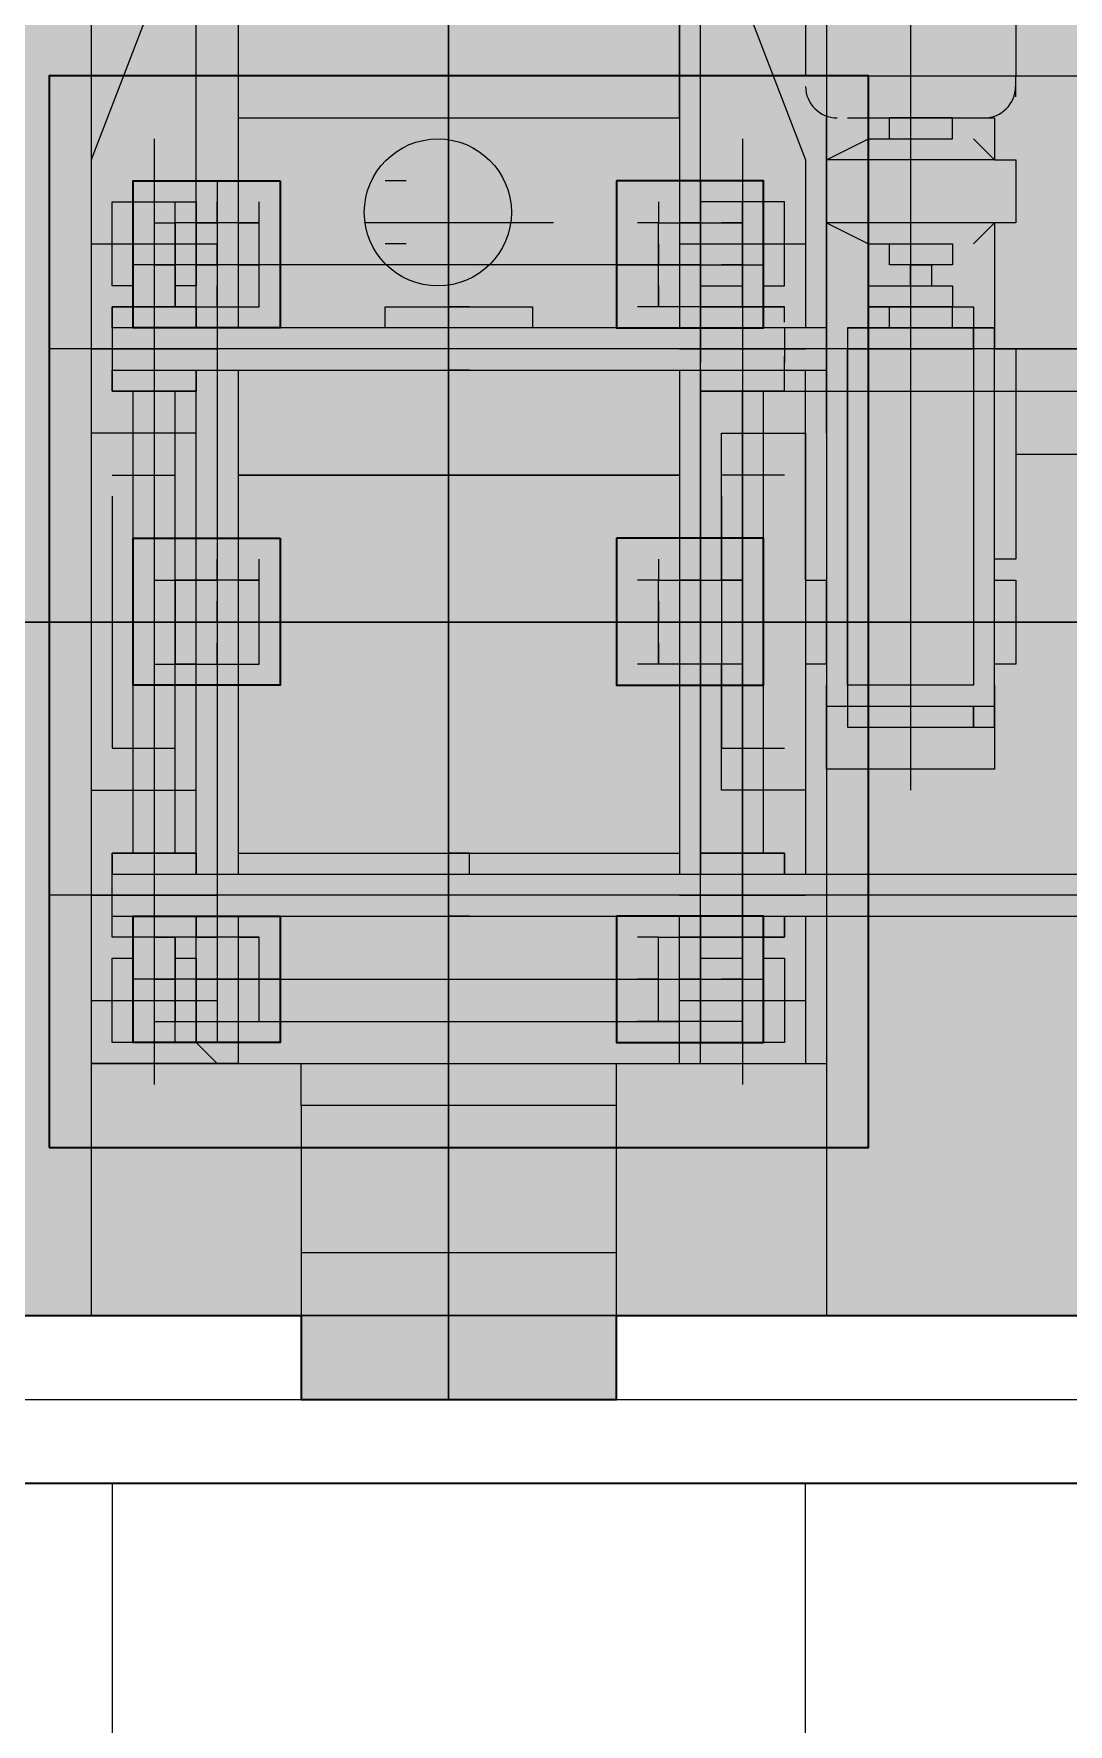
# Model space of a CAD drawing. Header units: millimetres. Extents: x 2315 to 4619, y 1334 to 1897.
# Drawn here: x 3743.81 to 3746.817, y 1531.468 to 1536.382 of the extents above; entities that cross this region are included whole.
import ezdxf

# ---------------------------------------------------------------- set-up
doc = ezdxf.new("R2010")
doc.units = ezdxf.units.MM
doc.linetypes.add('PDF_IMPORT', pattern=[1, 0.8, -0.2])
for name, color, linetype in [('PDF_3中心线层', 1, 'Continuous'), ('PDF_中心线层', 1, 'Continuous'), ('PDF_尺寸线层', 7, 'Continuous'), ('PDF_粗实线层', 7, 'Continuous'), ('PDF_细实线层', 7, 'Continuous'), ('PDF_虚线层', 6, 'Continuous')]:
    doc.layers.add(name, color=color, linetype=linetype)

msp = doc.modelspace()

# ---------------------------------------------------------------- hatches: boundary and pattern name
at = {"layer": 'PDF_中心线层', "transparency": 33554559}
for points in [[(3744.2213, 1533.8168), (3744.1603, 1533.8168), (3744.1603, 1533.7557), (3744.2213, 1533.6947), (3744.2824, 1533.7557), (3744.2824, 1533.8168)], [(3744.3435, 1533.8168), (3744.2824, 1533.8168), (3744.2824, 1533.7557), (3744.3435, 1533.6947), (3744.4046, 1533.7557), (3744.4046, 1533.8168)], [(3744.4657, 1533.8168), (3744.4046, 1533.8168), (3744.4046, 1533.7557), (3744.4657, 1533.6947), (3744.5267, 1533.7557), (3744.5267, 1533.8168)], [(3745.6262, 1533.8168), (3745.5651, 1533.8168), (3745.5651, 1533.7557), (3745.6262, 1533.6947), (3745.6873, 1533.7557), (3745.6873, 1533.8168)], [(3745.7484, 1533.8168), (3745.6873, 1533.8168), (3745.6873, 1533.7557), (3745.7484, 1533.6947), (3745.8094, 1533.7557), (3745.8094, 1533.8168)], [(3745.8705, 1533.8168), (3745.8094, 1533.8168), (3745.8094, 1533.7557), (3745.8705, 1533.6947), (3745.9316, 1533.7557), (3745.9316, 1533.8168)], [(3744.2213, 1533.6947), (3744.1603, 1533.6947), (3744.1603, 1533.6336), (3744.2213, 1533.5725), (3744.2824, 1533.6336), (3744.2824, 1533.6947)], [(3744.3435, 1533.6947), (3744.2824, 1533.6947), (3744.2824, 1533.6336), (3744.3435, 1533.5725), (3744.4046, 1533.6336), (3744.4046, 1533.6947)], [(3744.4657, 1533.6947), (3744.4046, 1533.6947), (3744.4046, 1533.6336), (3744.4657, 1533.5725), (3744.5267, 1533.6336), (3744.5267, 1533.6947)], [(3745.6262, 1533.6947), (3745.5651, 1533.6947), (3745.5651, 1533.6336), (3745.6262, 1533.5725), (3745.6873, 1533.6336), (3745.6873, 1533.6947)], [(3745.7484, 1533.6947), (3745.6873, 1533.6947), (3745.6873, 1533.6336), (3745.7484, 1533.5725), (3745.8094, 1533.6336), (3745.8094, 1533.6947)], [(3745.8705, 1533.6947), (3745.8094, 1533.6947), (3745.8094, 1533.6336), (3745.8705, 1533.5725), (3745.9316, 1533.6336), (3745.9316, 1533.6947)], [(3744.2213, 1533.5725), (3744.1603, 1533.5725), (3744.1603, 1533.5114), (3744.2213, 1533.4503), (3744.2824, 1533.5114), (3744.2824, 1533.5725)], [(3744.3435, 1533.5725), (3744.2824, 1533.5725), (3744.2824, 1533.5114), (3744.3435, 1533.4503), (3744.4046, 1533.5114), (3744.4046, 1533.5725)], [(3744.4657, 1533.5725), (3744.4046, 1533.5725), (3744.4046, 1533.5114), (3744.4657, 1533.4503), (3744.5267, 1533.5114), (3744.5267, 1533.5725)], [(3745.6262, 1533.5725), (3745.5651, 1533.5725), (3745.5651, 1533.5114), (3745.6262, 1533.4503), (3745.6873, 1533.5114), (3745.6873, 1533.5725)], [(3745.7484, 1533.5725), (3745.6873, 1533.5725), (3745.6873, 1533.5114), (3745.7484, 1533.4503), (3745.8094, 1533.5114), (3745.8094, 1533.5725)], [(3745.8705, 1533.5725), (3745.8094, 1533.5725), (3745.8094, 1533.5114), (3745.8705, 1533.4503), (3745.9316, 1533.5114), (3745.9316, 1533.5725)]]:
    msp.add_hatch(color=256, dxfattribs=at).paths.add_polyline_path(points)
at = {"layer": 'PDF_尺寸线层', "transparency": 33554559}
for points in [[(3746.7257, 1536.3211), (3746.6646, 1536.3211), (3746.6646, 1536.2601), (3746.7257, 1536.199), (3746.7867, 1536.2601), (3746.7867, 1536.3211)], [(3746.2981, 1536.199), (3746.237, 1536.199), (3746.237, 1536.1379), (3746.2981, 1536.0768), (3746.3592, 1536.1379), (3746.3592, 1536.199)], [(3746.2981, 1536.199), (3746.237, 1536.199), (3746.237, 1536.1379), (3746.2981, 1536.0768), (3746.3592, 1536.1379), (3746.3592, 1536.199)], [(3746.2981, 1536.199), (3746.237, 1536.199), (3746.237, 1536.1379), (3746.2981, 1536.0768), (3746.3592, 1536.1379), (3746.3592, 1536.199)], [(3746.4203, 1536.199), (3746.3592, 1536.199), (3746.3592, 1536.1379), (3746.4203, 1536.0768), (3746.4813, 1536.1379), (3746.4813, 1536.199)], [(3746.4813, 1536.199), (3746.4203, 1536.199), (3746.4203, 1536.1379), (3746.4813, 1536.0768), (3746.5424, 1536.1379), (3746.5424, 1536.199)], [(3746.4813, 1536.199), (3746.4203, 1536.199), (3746.4203, 1536.1379), (3746.4813, 1536.0768), (3746.5424, 1536.1379), (3746.5424, 1536.199)], [(3746.1148, 1536.0768), (3746.0538, 1536.0768), (3746.0538, 1536.0157), (3746.1148, 1535.9547), (3746.1759, 1536.0157), (3746.1759, 1536.0768)], [(3746.1148, 1536.0768), (3746.0538, 1536.0768), (3746.0538, 1536.0157), (3746.1148, 1535.9547), (3746.1759, 1536.0157), (3746.1759, 1536.0768)], [(3746.6646, 1536.0768), (3746.6035, 1536.0768), (3746.6035, 1536.0157), (3746.6646, 1535.9547), (3746.7257, 1536.0157), (3746.7257, 1536.0768)], [(3746.1148, 1535.8936), (3746.0538, 1535.8936), (3746.0538, 1535.8325), (3746.1148, 1535.7714), (3746.1759, 1535.8325), (3746.1759, 1535.8936)], [(3746.1148, 1535.8936), (3746.0538, 1535.8936), (3746.0538, 1535.8325), (3746.1148, 1535.7714), (3746.1759, 1535.8325), (3746.1759, 1535.8936)], [(3746.6646, 1535.8936), (3746.6035, 1535.8936), (3746.6035, 1535.8325), (3746.6646, 1535.7714), (3746.7257, 1535.8325), (3746.7257, 1535.8936)], [(3746.237, 1535.8325), (3746.1759, 1535.8325), (3746.1759, 1535.7714), (3746.237, 1535.7103), (3746.2981, 1535.7714), (3746.2981, 1535.8325)], [(3746.4813, 1535.8325), (3746.4203, 1535.8325), (3746.4203, 1535.7714), (3746.4813, 1535.7103), (3746.5424, 1535.7714), (3746.5424, 1535.8325)], [(3746.2981, 1535.7714), (3746.237, 1535.7714), (3746.237, 1535.7103), (3746.2981, 1535.6493), (3746.3592, 1535.7103), (3746.3592, 1535.7714)], [(3746.4813, 1535.7714), (3746.4203, 1535.7714), (3746.4203, 1535.7103), (3746.4813, 1535.6493), (3746.5424, 1535.7103), (3746.5424, 1535.7714)], [(3746.2981, 1535.7103), (3746.237, 1535.7103), (3746.237, 1535.6493), (3746.2981, 1535.5882), (3746.3592, 1535.6493), (3746.3592, 1535.7103)], [(3746.1759, 1535.5882), (3746.1148, 1535.5882), (3746.1148, 1535.5271), (3746.1759, 1535.466), (3746.237, 1535.5271), (3746.237, 1535.5882)], [(3746.6035, 1535.5271), (3746.5424, 1535.5271), (3746.5424, 1535.466), (3746.6035, 1535.4049), (3746.6646, 1535.466), (3746.6646, 1535.5271)], [(3746.6035, 1535.5271), (3746.5424, 1535.5271), (3746.5424, 1535.466), (3746.6035, 1535.4049), (3746.6646, 1535.466), (3746.6646, 1535.5271)], [(3746.1148, 1535.466), (3746.0538, 1535.466), (3746.0538, 1535.4049), (3746.1148, 1535.3438), (3746.1759, 1535.4049), (3746.1759, 1535.466)], [(3746.1148, 1535.466), (3746.0538, 1535.466), (3746.0538, 1535.4049), (3746.1148, 1535.3438), (3746.1759, 1535.4049), (3746.1759, 1535.466)], [(3746.1148, 1535.2828), (3746.0538, 1535.2828), (3746.0538, 1535.2217), (3746.1148, 1535.1606), (3746.1759, 1535.2217), (3746.1759, 1535.2828)], [(3746.1148, 1535.2828), (3746.0538, 1535.2828), (3746.0538, 1535.2217), (3746.1148, 1535.1606), (3746.1759, 1535.2217), (3746.1759, 1535.2828)], [(3746.1148, 1534.9163), (3746.0538, 1534.9163), (3746.0538, 1534.8552), (3746.1148, 1534.7941), (3746.1759, 1534.8552), (3746.1759, 1534.9163)], [(3746.6035, 1534.9163), (3746.5424, 1534.9163), (3746.5424, 1534.8552), (3746.6035, 1534.7941), (3746.6646, 1534.8552), (3746.6646, 1534.9163)], [(3746.1148, 1534.8552), (3746.0538, 1534.8552), (3746.0538, 1534.7941), (3746.1148, 1534.733), (3746.1759, 1534.7941), (3746.1759, 1534.8552)], [(3746.1148, 1534.8552), (3746.0538, 1534.8552), (3746.0538, 1534.7941), (3746.1148, 1534.733), (3746.1759, 1534.7941), (3746.1759, 1534.8552)], [(3746.1148, 1534.672), (3746.0538, 1534.672), (3746.0538, 1534.6109), (3746.1148, 1534.5498), (3746.1759, 1534.6109), (3746.1759, 1534.672)], [(3746.1148, 1534.6109), (3746.0538, 1534.6109), (3746.0538, 1534.5498), (3746.1148, 1534.4887), (3746.1759, 1534.5498), (3746.1759, 1534.6109)], [(3746.1148, 1534.6109), (3746.0538, 1534.6109), (3746.0538, 1534.5498), (3746.1148, 1534.4887), (3746.1759, 1534.5498), (3746.1759, 1534.6109)], [(3746.6035, 1534.5498), (3746.5424, 1534.5498), (3746.5424, 1534.4887), (3746.6035, 1534.4276), (3746.6646, 1534.4887), (3746.6646, 1534.5498)], [(3746.6035, 1534.4887), (3746.5424, 1534.4887), (3746.5424, 1534.4276), (3746.6035, 1534.3665), (3746.6646, 1534.4276), (3746.6646, 1534.4887)]]:
    msp.add_hatch(color=256, dxfattribs=at).paths.add_polyline_path(points)
at = {"layer": 'PDF_粗实线层', "true_color": 0xffffff, "transparency": 33554559}
msp.add_hatch(color=7, dxfattribs=at).paths.add_polyline_path([(3744.5878, 1532.412), (3745.504, 1532.412), (3745.504, 1532.6563), (3747.764, 1532.6563), (3747.764, 1537.7871), (3742.8775, 1537.7871), (3742.8775, 1532.6563), (3744.5878, 1532.6563)])
at = {"layer": 'PDF_粗实线层', "transparency": 33554559}
for points in [[(3744.2213, 1536.0157), (3744.0992, 1535.9547), (3744.0381, 1535.8325), (3744.0992, 1535.7103), (3744.2213, 1535.6493), (3744.3435, 1535.7103), (3744.4046, 1535.8325), (3744.3435, 1535.9547)], [(3744.3435, 1536.0157), (3744.2213, 1535.9547), (3744.1603, 1535.8325), (3744.2213, 1535.7103), (3744.3435, 1535.6493), (3744.4657, 1535.7103), (3744.5267, 1535.8325), (3744.4657, 1535.9547)], [(3744.4657, 1536.0157), (3744.3435, 1535.9547), (3744.2824, 1535.8325), (3744.3435, 1535.7103), (3744.4657, 1535.6493), (3744.5878, 1535.7103), (3744.6489, 1535.8325), (3744.5878, 1535.9547)], [(3745.6262, 1536.0157), (3745.504, 1535.9547), (3745.443, 1535.8325), (3745.504, 1535.7103), (3745.6262, 1535.6493), (3745.7484, 1535.7103), (3745.8094, 1535.8325), (3745.7484, 1535.9547)], [(3745.7484, 1536.0157), (3745.6262, 1535.9547), (3745.5651, 1535.8325), (3745.6262, 1535.7103), (3745.7484, 1535.6493), (3745.8705, 1535.7103), (3745.9316, 1535.8325), (3745.8705, 1535.9547)], [(3745.8705, 1536.0157), (3745.7484, 1535.9547), (3745.6873, 1535.8325), (3745.7484, 1535.7103), (3745.8705, 1535.6493), (3745.9927, 1535.7103), (3746.0538, 1535.8325), (3745.9927, 1535.9547)], [(3744.2213, 1535.8936), (3744.0992, 1535.8325), (3744.0381, 1535.7103), (3744.0992, 1535.5882), (3744.2213, 1535.5271), (3744.3435, 1535.5882), (3744.4046, 1535.7103), (3744.3435, 1535.8325)], [(3744.3435, 1535.8936), (3744.2213, 1535.8325), (3744.1603, 1535.7103), (3744.2213, 1535.5882), (3744.3435, 1535.5271), (3744.4657, 1535.5882), (3744.5267, 1535.7103), (3744.4657, 1535.8325)], [(3744.4657, 1535.8936), (3744.3435, 1535.8325), (3744.2824, 1535.7103), (3744.3435, 1535.5882), (3744.4657, 1535.5271), (3744.5878, 1535.5882), (3744.6489, 1535.7103), (3744.5878, 1535.8325)], [(3745.6262, 1535.8936), (3745.504, 1535.8325), (3745.443, 1535.7103), (3745.504, 1535.5882), (3745.6262, 1535.5271), (3745.7484, 1535.5882), (3745.8094, 1535.7103), (3745.7484, 1535.8325)], [(3745.7484, 1535.8936), (3745.6262, 1535.8325), (3745.5651, 1535.7103), (3745.6262, 1535.5882), (3745.7484, 1535.5271), (3745.8705, 1535.5882), (3745.9316, 1535.7103), (3745.8705, 1535.8325)], [(3745.8705, 1535.8936), (3745.7484, 1535.8325), (3745.6873, 1535.7103), (3745.7484, 1535.5882), (3745.8705, 1535.5271), (3745.9927, 1535.5882), (3746.0538, 1535.7103), (3745.9927, 1535.8325)], [(3744.2213, 1535.7714), (3744.0992, 1535.7103), (3744.0381, 1535.5882), (3744.0992, 1535.466), (3744.2213, 1535.4049), (3744.3435, 1535.466), (3744.4046, 1535.5882), (3744.3435, 1535.7103)], [(3744.3435, 1535.7714), (3744.2213, 1535.7103), (3744.1603, 1535.5882), (3744.2213, 1535.466), (3744.3435, 1535.4049), (3744.4657, 1535.466), (3744.5267, 1535.5882), (3744.4657, 1535.7103)], [(3744.4657, 1535.7714), (3744.3435, 1535.7103), (3744.2824, 1535.5882), (3744.3435, 1535.466), (3744.4657, 1535.4049), (3744.5878, 1535.466), (3744.6489, 1535.5882), (3744.5878, 1535.7103)], [(3745.6262, 1535.7714), (3745.504, 1535.7103), (3745.443, 1535.5882), (3745.504, 1535.466), (3745.6262, 1535.4049), (3745.7484, 1535.466), (3745.8094, 1535.5882), (3745.7484, 1535.7103)], [(3745.7484, 1535.7714), (3745.6262, 1535.7103), (3745.5651, 1535.5882), (3745.6262, 1535.466), (3745.7484, 1535.4049), (3745.8705, 1535.466), (3745.9316, 1535.5882), (3745.8705, 1535.7103)], [(3745.8705, 1535.7714), (3745.7484, 1535.7103), (3745.6873, 1535.5882), (3745.7484, 1535.466), (3745.8705, 1535.4049), (3745.9927, 1535.466), (3746.0538, 1535.5882), (3745.9927, 1535.7103)], [(3744.2213, 1534.9774), (3744.0992, 1534.9163), (3744.0381, 1534.7941), (3744.0992, 1534.672), (3744.2213, 1534.6109), (3744.3435, 1534.672), (3744.4046, 1534.7941), (3744.3435, 1534.9163)], [(3744.3435, 1534.9774), (3744.2213, 1534.9163), (3744.1603, 1534.7941), (3744.2213, 1534.672), (3744.3435, 1534.6109), (3744.4657, 1534.672), (3744.5267, 1534.7941), (3744.4657, 1534.9163)], [(3744.4657, 1534.9774), (3744.3435, 1534.9163), (3744.2824, 1534.7941), (3744.3435, 1534.672), (3744.4657, 1534.6109), (3744.5878, 1534.672), (3744.6489, 1534.7941), (3744.5878, 1534.9163)], [(3745.6262, 1534.9774), (3745.504, 1534.9163), (3745.443, 1534.7941), (3745.504, 1534.672), (3745.6262, 1534.6109), (3745.7484, 1534.672), (3745.8094, 1534.7941), (3745.7484, 1534.9163)], [(3745.7484, 1534.9774), (3745.6262, 1534.9163), (3745.5651, 1534.7941), (3745.6262, 1534.672), (3745.7484, 1534.6109), (3745.8705, 1534.672), (3745.9316, 1534.7941), (3745.8705, 1534.9163)], [(3745.8705, 1534.9774), (3745.7484, 1534.9163), (3745.6873, 1534.7941), (3745.7484, 1534.672), (3745.8705, 1534.6109), (3745.9927, 1534.672), (3746.0538, 1534.7941), (3745.9927, 1534.9163)], [(3744.2213, 1534.8552), (3744.0992, 1534.7941), (3744.0381, 1534.672), (3744.0992, 1534.5498), (3744.2213, 1534.4887), (3744.3435, 1534.5498), (3744.4046, 1534.672), (3744.3435, 1534.7941)], [(3744.3435, 1534.8552), (3744.2213, 1534.7941), (3744.1603, 1534.672), (3744.2213, 1534.5498), (3744.3435, 1534.4887), (3744.4657, 1534.5498), (3744.5267, 1534.672), (3744.4657, 1534.7941)], [(3744.4657, 1534.8552), (3744.3435, 1534.7941), (3744.2824, 1534.672), (3744.3435, 1534.5498), (3744.4657, 1534.4887), (3744.5878, 1534.5498), (3744.6489, 1534.672), (3744.5878, 1534.7941)], [(3745.6262, 1534.8552), (3745.504, 1534.7941), (3745.443, 1534.672), (3745.504, 1534.5498), (3745.6262, 1534.4887), (3745.7484, 1534.5498), (3745.8094, 1534.672), (3745.7484, 1534.7941)], [(3745.7484, 1534.8552), (3745.6262, 1534.7941), (3745.5651, 1534.672), (3745.6262, 1534.5498), (3745.7484, 1534.4887), (3745.8705, 1534.5498), (3745.9316, 1534.672), (3745.8705, 1534.7941)], [(3745.8705, 1534.8552), (3745.7484, 1534.7941), (3745.6873, 1534.672), (3745.7484, 1534.5498), (3745.8705, 1534.4887), (3745.9927, 1534.5498), (3746.0538, 1534.672), (3745.9927, 1534.7941)], [(3744.2213, 1534.733), (3744.0992, 1534.672), (3744.0381, 1534.5498), (3744.0992, 1534.4276), (3744.2213, 1534.3665), (3744.3435, 1534.4276), (3744.4046, 1534.5498), (3744.3435, 1534.672)], [(3744.3435, 1534.733), (3744.2213, 1534.672), (3744.1603, 1534.5498), (3744.2213, 1534.4276), (3744.3435, 1534.3665), (3744.4657, 1534.4276), (3744.5267, 1534.5498), (3744.4657, 1534.672)], [(3744.4657, 1534.733), (3744.3435, 1534.672), (3744.2824, 1534.5498), (3744.3435, 1534.4276), (3744.4657, 1534.3665), (3744.5878, 1534.4276), (3744.6489, 1534.5498), (3744.5878, 1534.672)], [(3745.6262, 1534.733), (3745.504, 1534.672), (3745.443, 1534.5498), (3745.504, 1534.4276), (3745.6262, 1534.3665), (3745.7484, 1534.4276), (3745.8094, 1534.5498), (3745.7484, 1534.672)], [(3745.7484, 1534.733), (3745.6262, 1534.672), (3745.5651, 1534.5498), (3745.6262, 1534.4276), (3745.7484, 1534.3665), (3745.8705, 1534.4276), (3745.9316, 1534.5498), (3745.8705, 1534.672)], [(3745.8705, 1534.733), (3745.7484, 1534.672), (3745.6873, 1534.5498), (3745.7484, 1534.4276), (3745.8705, 1534.3665), (3745.9927, 1534.4276), (3746.0538, 1534.5498), (3745.9927, 1534.672)], [(3744.2213, 1533.939), (3744.0992, 1533.8779), (3744.0381, 1533.7557), (3744.0992, 1533.6336), (3744.2213, 1533.5725), (3744.3435, 1533.6336), (3744.4046, 1533.7557), (3744.3435, 1533.8779)], [(3744.3435, 1533.939), (3744.2213, 1533.8779), (3744.1603, 1533.7557), (3744.2213, 1533.6336), (3744.3435, 1533.5725), (3744.4657, 1533.6336), (3744.5267, 1533.7557), (3744.4657, 1533.8779)], [(3744.4657, 1533.939), (3744.3435, 1533.8779), (3744.2824, 1533.7557), (3744.3435, 1533.6336), (3744.4657, 1533.5725), (3744.5878, 1533.6336), (3744.6489, 1533.7557), (3744.5878, 1533.8779)], [(3745.6262, 1533.939), (3745.504, 1533.8779), (3745.443, 1533.7557), (3745.504, 1533.6336), (3745.6262, 1533.5725), (3745.7484, 1533.6336), (3745.8094, 1533.7557), (3745.7484, 1533.8779)], [(3745.7484, 1533.939), (3745.6262, 1533.8779), (3745.5651, 1533.7557), (3745.6262, 1533.6336), (3745.7484, 1533.5725), (3745.8705, 1533.6336), (3745.9316, 1533.7557), (3745.8705, 1533.8779)], [(3745.8705, 1533.939), (3745.7484, 1533.8779), (3745.6873, 1533.7557), (3745.7484, 1533.6336), (3745.8705, 1533.5725), (3745.9927, 1533.6336), (3746.0538, 1533.7557), (3745.9927, 1533.8779)], [(3744.2213, 1533.8168), (3744.0992, 1533.7557), (3744.0381, 1533.6336), (3744.0992, 1533.5114), (3744.2213, 1533.4503), (3744.3435, 1533.5114), (3744.4046, 1533.6336), (3744.3435, 1533.7557)], [(3744.3435, 1533.8168), (3744.2213, 1533.7557), (3744.1603, 1533.6336), (3744.2213, 1533.5114), (3744.3435, 1533.4503), (3744.4657, 1533.5114), (3744.5267, 1533.6336), (3744.4657, 1533.7557)], [(3744.4657, 1533.8168), (3744.3435, 1533.7557), (3744.2824, 1533.6336), (3744.3435, 1533.5114), (3744.4657, 1533.4503), (3744.5878, 1533.5114), (3744.6489, 1533.6336), (3744.5878, 1533.7557)], [(3745.6262, 1533.8168), (3745.504, 1533.7557), (3745.443, 1533.6336), (3745.504, 1533.5114), (3745.6262, 1533.4503), (3745.7484, 1533.5114), (3745.8094, 1533.6336), (3745.7484, 1533.7557)], [(3745.7484, 1533.8168), (3745.6262, 1533.7557), (3745.5651, 1533.6336), (3745.6262, 1533.5114), (3745.7484, 1533.4503), (3745.8705, 1533.5114), (3745.9316, 1533.6336), (3745.8705, 1533.7557)], [(3745.8705, 1533.8168), (3745.7484, 1533.7557), (3745.6873, 1533.6336), (3745.7484, 1533.5114), (3745.8705, 1533.4503), (3745.9927, 1533.5114), (3746.0538, 1533.6336), (3745.9927, 1533.7557)], [(3744.2213, 1533.6947), (3744.0992, 1533.6336), (3744.0381, 1533.5114), (3744.0992, 1533.3893), (3744.2213, 1533.3282), (3744.3435, 1533.3893), (3744.4046, 1533.5114), (3744.3435, 1533.6336)], [(3744.3435, 1533.6947), (3744.2213, 1533.6336), (3744.1603, 1533.5114), (3744.2213, 1533.3893), (3744.3435, 1533.3282), (3744.4657, 1533.3893), (3744.5267, 1533.5114), (3744.4657, 1533.6336)], [(3744.4657, 1533.6947), (3744.3435, 1533.6336), (3744.2824, 1533.5114), (3744.3435, 1533.3893), (3744.4657, 1533.3282), (3744.5878, 1533.3893), (3744.6489, 1533.5114), (3744.5878, 1533.6336)], [(3745.6262, 1533.6947), (3745.504, 1533.6336), (3745.443, 1533.5114), (3745.504, 1533.3893), (3745.6262, 1533.3282), (3745.7484, 1533.3893), (3745.8094, 1533.5114), (3745.7484, 1533.6336)], [(3745.7484, 1533.6947), (3745.6262, 1533.6336), (3745.5651, 1533.5114), (3745.6262, 1533.3893), (3745.7484, 1533.3282), (3745.8705, 1533.3893), (3745.9316, 1533.5114), (3745.8705, 1533.6336)], [(3745.8705, 1533.6947), (3745.7484, 1533.6336), (3745.6873, 1533.5114), (3745.7484, 1533.3893), (3745.8705, 1533.3282), (3745.9927, 1533.3893), (3746.0538, 1533.5114), (3745.9927, 1533.6336)]]:
    msp.add_hatch(color=256, dxfattribs=at).paths.add_polyline_path(points)
at = {"layer": 'PDF_细实线层', "true_color": 0x005cb8, "transparency": 33554559}
for points in [[(3745.0154, 1536.0768), (3744.9543, 1536.0768), (3744.9543, 1536.0157), (3745.0154, 1535.9547), (3745.0765, 1536.0157), (3745.0765, 1536.0768)], [(3744.8932, 1536.0157), (3744.8321, 1536.0157), (3744.8321, 1535.9547), (3744.8932, 1535.8936), (3744.9543, 1535.9547), (3744.9543, 1536.0157)], [(3745.1986, 1536.0157), (3745.1375, 1536.0157), (3745.1375, 1535.9547), (3745.1986, 1535.8936), (3745.2597, 1535.9547), (3745.2597, 1536.0157)], [(3745.1986, 1536.0157), (3745.1375, 1536.0157), (3745.1375, 1535.9547), (3745.1986, 1535.8936), (3745.2597, 1535.9547), (3745.2597, 1536.0157)], [(3744.8932, 1535.8325), (3744.8321, 1535.8325), (3744.8321, 1535.7714), (3744.8932, 1535.7103), (3744.9543, 1535.7714), (3744.9543, 1535.8325)], [(3745.1986, 1535.8325), (3745.1375, 1535.8325), (3745.1375, 1535.7714), (3745.1986, 1535.7103), (3745.2597, 1535.7714), (3745.2597, 1535.8325)], [(3745.1986, 1535.8325), (3745.1375, 1535.8325), (3745.1375, 1535.7714), (3745.1986, 1535.7103), (3745.2597, 1535.7714), (3745.2597, 1535.8325)], [(3745.0154, 1535.7103), (3744.9543, 1535.7103), (3744.9543, 1535.6493), (3745.0154, 1535.5882), (3745.0765, 1535.6493), (3745.0765, 1535.7103)], [(3745.0154, 1535.6493), (3744.9543, 1535.6493), (3744.9543, 1535.5882), (3745.0154, 1535.5271), (3745.0765, 1535.5882), (3745.0765, 1535.6493)], [(3745.0154, 1535.6493), (3744.9543, 1535.6493), (3744.9543, 1535.5882), (3745.0154, 1535.5271), (3745.0765, 1535.5882), (3745.0765, 1535.6493)], [(3745.0765, 1535.6493), (3745.0154, 1535.6493), (3745.0154, 1535.5882), (3745.0765, 1535.5271), (3745.1375, 1535.5882), (3745.1375, 1535.6493)], [(3745.0765, 1535.6493), (3745.0154, 1535.6493), (3745.0154, 1535.5882), (3745.0765, 1535.5271), (3745.1375, 1535.5882), (3745.1375, 1535.6493)], [(3744.8321, 1535.466), (3744.7711, 1535.466), (3744.7711, 1535.4049), (3744.8321, 1535.3438), (3744.8932, 1535.4049), (3744.8932, 1535.466)], [(3745.0154, 1535.466), (3744.9543, 1535.466), (3744.9543, 1535.4049), (3745.0154, 1535.3438), (3745.0765, 1535.4049), (3745.0765, 1535.466)], [(3745.0154, 1535.466), (3744.9543, 1535.466), (3744.9543, 1535.4049), (3745.0154, 1535.3438), (3745.0765, 1535.4049), (3745.0765, 1535.466)], [(3745.0765, 1535.466), (3745.0154, 1535.466), (3745.0154, 1535.4049), (3745.0765, 1535.3438), (3745.1375, 1535.4049), (3745.1375, 1535.466)], [(3745.0765, 1535.466), (3745.0154, 1535.466), (3745.0154, 1535.4049), (3745.0765, 1535.3438), (3745.1375, 1535.4049), (3745.1375, 1535.466)], [(3745.2597, 1535.466), (3745.1986, 1535.466), (3745.1986, 1535.4049), (3745.2597, 1535.3438), (3745.3208, 1535.4049), (3745.3208, 1535.466)], [(3744.0381, 1535.0995), (3743.977, 1535.0995), (3743.977, 1535.0384), (3744.0381, 1534.9774), (3744.0992, 1535.0384), (3744.0992, 1535.0995)], [(3744.2213, 1535.0995), (3744.1603, 1535.0995), (3744.1603, 1535.0384), (3744.2213, 1534.9774), (3744.2824, 1535.0384), (3744.2824, 1535.0995)], [(3745.8094, 1535.0995), (3745.7484, 1535.0995), (3745.7484, 1535.0384), (3745.8094, 1534.9774), (3745.8705, 1535.0384), (3745.8705, 1535.0995)], [(3745.9927, 1535.0995), (3745.9316, 1535.0995), (3745.9316, 1535.0384), (3745.9927, 1534.9774), (3746.0538, 1535.0384), (3746.0538, 1535.0995)], [(3744.0381, 1534.3665), (3743.977, 1534.3665), (3743.977, 1534.3055), (3744.0381, 1534.2444), (3744.0992, 1534.3055), (3744.0992, 1534.3665)], [(3744.2213, 1534.3665), (3744.1603, 1534.3665), (3744.1603, 1534.3055), (3744.2213, 1534.2444), (3744.2824, 1534.3055), (3744.2824, 1534.3665)], [(3745.8094, 1534.3665), (3745.7484, 1534.3665), (3745.7484, 1534.3055), (3745.8094, 1534.2444), (3745.8705, 1534.3055), (3745.8705, 1534.3665)], [(3745.9927, 1534.3665), (3745.9316, 1534.3665), (3745.9316, 1534.3055), (3745.9927, 1534.2444), (3746.0538, 1534.3055), (3746.0538, 1534.3665)], [(3744.8321, 1534.0001), (3744.7711, 1534.0001), (3744.7711, 1533.939), (3744.8321, 1533.8779), (3744.8932, 1533.939), (3744.8932, 1534.0001)], [(3745.0154, 1534.0001), (3744.9543, 1534.0001), (3744.9543, 1533.939), (3745.0154, 1533.8779), (3745.0765, 1533.939), (3745.0765, 1534.0001)], [(3745.0765, 1534.0001), (3745.0154, 1534.0001), (3745.0154, 1533.939), (3745.0765, 1533.8779), (3745.1375, 1533.939), (3745.1375, 1534.0001)], [(3745.2597, 1534.0001), (3745.1986, 1534.0001), (3745.1986, 1533.939), (3745.2597, 1533.8779), (3745.3208, 1533.939), (3745.3208, 1534.0001)], [(3744.8321, 1533.8779), (3744.7711, 1533.8779), (3744.7711, 1533.8168), (3744.8321, 1533.7557), (3744.8932, 1533.8168), (3744.8932, 1533.8779)], [(3745.0154, 1533.8779), (3744.9543, 1533.8779), (3744.9543, 1533.8168), (3745.0154, 1533.7557), (3745.0765, 1533.8168), (3745.0765, 1533.8779)], [(3745.0154, 1533.8779), (3744.9543, 1533.8779), (3744.9543, 1533.8168), (3745.0154, 1533.7557), (3745.0765, 1533.8168), (3745.0765, 1533.8779)], [(3745.0765, 1533.8779), (3745.0154, 1533.8779), (3745.0154, 1533.8168), (3745.0765, 1533.7557), (3745.1375, 1533.8168), (3745.1375, 1533.8779)], [(3745.0765, 1533.8779), (3745.0154, 1533.8779), (3745.0154, 1533.8168), (3745.0765, 1533.7557), (3745.1375, 1533.8168), (3745.1375, 1533.8779)], [(3745.2597, 1533.8779), (3745.1986, 1533.8779), (3745.1986, 1533.8168), (3745.2597, 1533.7557), (3745.3208, 1533.8168), (3745.3208, 1533.8779)], [(3744.3435, 1533.4503), (3744.2824, 1533.4503), (3744.2824, 1533.3893), (3744.3435, 1533.3282), (3744.4046, 1533.3893), (3744.4046, 1533.4503)], [(3745.7484, 1533.4503), (3745.6873, 1533.4503), (3745.6873, 1533.3893), (3745.7484, 1533.3282), (3745.8094, 1533.3893), (3745.8094, 1533.4503)]]:
    msp.add_hatch(color=152, dxfattribs=at).paths.add_polyline_path(points)
at = {"layer": 'PDF_细实线层', "transparency": 33554559}
for points in [[(3746.1759, 1535.5271), (3746.1148, 1535.5271), (3746.1148, 1535.466), (3746.1759, 1535.4049), (3746.237, 1535.466), (3746.237, 1535.5271)], [(3746.5424, 1535.5271), (3746.4813, 1535.5271), (3746.4813, 1535.466), (3746.5424, 1535.4049), (3746.6035, 1535.466), (3746.6035, 1535.5271)], [(3746.1759, 1534.5498), (3746.1148, 1534.5498), (3746.1148, 1534.4887), (3746.1759, 1534.4276), (3746.237, 1534.4887), (3746.237, 1534.5498)], [(3746.5424, 1534.5498), (3746.4813, 1534.5498), (3746.4813, 1534.4887), (3746.5424, 1534.4276), (3746.6035, 1534.4887), (3746.6035, 1534.5498)]]:
    msp.add_hatch(color=256, dxfattribs=at).paths.add_polyline_path(points)

# ---------------------------------------------------------------- linework, layer by layer
at = {"layer": 'PDF_3中心线层', "lineweight": 18}
msp.add_lwpolyline([(3745.9927, 1535.3438), (3747.2143, 1535.3438)], dxfattribs=at)
at = {"layer": 'PDF_中心线层', "color": 5, "linetype": 'PDF_IMPORT', "lineweight": 18, "ltscale": 14.048656}
msp.add_lwpolyline([(3703.0527, 1534.672), (3773.0516, 1534.672), (3773.0516, 1561.6698), (3703.0527, 1561.6698), (3703.0527, 1534.672)], dxfattribs=at)
at = {"layer": 'PDF_中心线层', "linetype": 'PDF_IMPORT', "lineweight": 18, "ltscale": 6.04703}
msp.add_lwpolyline([(3745.0154, 1550.6752), (3745.0154, 1532.6563)], dxfattribs=at)
at = {"layer": 'PDF_中心线层', "lineweight": 18}
for points in [[(3745.0154, 1537.7871), (3745.0154, 1532.412), (3745.0154, 1536.932)], [(3746.3592, 1537.3595), (3746.3592, 1534.1833)], [(3744.3435, 1535.9547), (3744.3435, 1535.5271)], [(3745.7484, 1535.9547), (3745.7484, 1535.5271)], [(3744.1603, 1535.8325), (3744.2213, 1535.8325), (3744.2213, 1535.8936)], [(3744.2824, 1535.8325), (3744.3435, 1535.8325), (3744.3435, 1535.8936)], [(3744.4046, 1535.8325), (3744.4657, 1535.8325), (3744.4657, 1535.8936)], [(3745.6262, 1535.8936), (3745.6262, 1535.8325), (3745.5651, 1535.8325)], [(3745.7484, 1535.8936), (3745.7484, 1535.8325), (3745.6873, 1535.8325)], [(3745.8705, 1535.8936), (3745.8705, 1535.8325), (3745.8094, 1535.8325)], [(3745.3208, 1535.8325), (3744.7711, 1535.8325)], [(3744.1603, 1535.7103), (3744.2213, 1535.7103), (3744.2213, 1535.7714)], [(3744.2824, 1535.7103), (3744.3435, 1535.7103), (3744.3435, 1535.7714)], [(3744.4046, 1535.7103), (3744.4657, 1535.7103), (3744.4657, 1535.7714)], [(3745.6262, 1535.7714), (3745.6262, 1535.7103), (3745.5651, 1535.7103)], [(3745.7484, 1535.7714), (3745.7484, 1535.7103), (3745.6873, 1535.7103)], [(3745.8705, 1535.7714), (3745.8705, 1535.7103), (3745.8094, 1535.7103)], [(3744.5267, 1535.7103), (3744.0992, 1535.7103)], [(3745.0154, 1533.6336), (3745.0154, 1535.7103)], [(3745.504, 1535.7103), (3745.9316, 1535.7103)], [(3744.1603, 1535.5882), (3744.2213, 1535.5882), (3744.2213, 1535.6493)], [(3744.2824, 1535.5882), (3744.3435, 1535.5882), (3744.3435, 1535.6493)], [(3744.4046, 1535.5882), (3744.4657, 1535.5882), (3744.4657, 1535.6493)], [(3745.6262, 1535.6493), (3745.6262, 1535.5882), (3745.5651, 1535.5882)], [(3745.7484, 1535.6493), (3745.7484, 1535.5882), (3745.6873, 1535.5882)], [(3745.8705, 1535.6493), (3745.8705, 1535.5882), (3745.8094, 1535.5882)], [(3744.3435, 1534.9163), (3744.3435, 1534.4887)], [(3745.7484, 1534.9163), (3745.7484, 1534.4887)], [(3744.1603, 1534.7941), (3744.2213, 1534.7941), (3744.2213, 1534.8552)], [(3744.2824, 1534.7941), (3744.3435, 1534.7941), (3744.3435, 1534.8552)], [(3744.4046, 1534.7941), (3744.4657, 1534.7941), (3744.4657, 1534.8552)], [(3745.6262, 1534.8552), (3745.6262, 1534.7941), (3745.5651, 1534.7941)], [(3745.7484, 1534.8552), (3745.7484, 1534.7941), (3745.6873, 1534.7941)], [(3745.8705, 1534.8552), (3745.8705, 1534.7941), (3745.8094, 1534.7941)], [(3744.1603, 1534.672), (3744.2213, 1534.672), (3744.2213, 1534.733)], [(3744.2824, 1534.672), (3744.3435, 1534.672), (3744.3435, 1534.733)], [(3744.4046, 1534.672), (3744.4657, 1534.672), (3744.4657, 1534.733)], [(3745.6262, 1534.733), (3745.6262, 1534.672), (3745.5651, 1534.672)], [(3745.7484, 1534.733), (3745.7484, 1534.672), (3745.6873, 1534.672)], [(3745.8705, 1534.733), (3745.8705, 1534.672), (3745.8094, 1534.672)], [(3747.8251, 1534.672), (3742.7554, 1534.672), (3747.2754, 1534.672)], [(3744.5267, 1534.672), (3744.0992, 1534.672)], [(3744.3435, 1534.672), (3745.7484, 1534.672)], [(3745.504, 1534.672), (3745.9316, 1534.672)], [(3744.1603, 1534.5498), (3744.2213, 1534.5498), (3744.2213, 1534.6109)], [(3744.2824, 1534.5498), (3744.3435, 1534.5498), (3744.3435, 1534.6109)], [(3744.4046, 1534.5498), (3744.4657, 1534.5498), (3744.4657, 1534.6109)], [(3745.6262, 1534.6109), (3745.6262, 1534.5498), (3745.5651, 1534.5498)], [(3745.7484, 1534.6109), (3745.7484, 1534.5498), (3745.6873, 1534.5498)], [(3745.8705, 1534.6109), (3745.8705, 1534.5498), (3745.8094, 1534.5498)], [(3744.3435, 1533.8168), (3744.3435, 1533.4503)], [(3745.7484, 1533.8168), (3745.7484, 1533.4503)], [(3744.1603, 1533.7557), (3744.2213, 1533.7557)], [(3744.2824, 1533.7557), (3744.3435, 1533.7557)], [(3744.4046, 1533.7557), (3744.4657, 1533.7557)], [(3745.6262, 1533.7557), (3745.5651, 1533.7557)], [(3745.7484, 1533.7557), (3745.6873, 1533.7557)], [(3745.8705, 1533.7557), (3745.8094, 1533.7557)], [(3744.5267, 1533.6336), (3744.0992, 1533.6336)], [(3744.1603, 1533.6336), (3744.2213, 1533.6336)], [(3744.2824, 1533.6336), (3744.3435, 1533.6336)], [(3744.4046, 1533.6336), (3744.4657, 1533.6336)], [(3745.504, 1533.6336), (3745.9316, 1533.6336)], [(3745.6262, 1533.6336), (3745.5651, 1533.6336)], [(3745.7484, 1533.6336), (3745.6873, 1533.6336)], [(3745.8705, 1533.6336), (3745.8094, 1533.6336)], [(3744.1603, 1533.5114), (3744.2213, 1533.5114)], [(3744.2824, 1533.5114), (3744.3435, 1533.5114)], [(3744.4046, 1533.5114), (3744.4657, 1533.5114)], [(3745.6262, 1533.5114), (3745.5651, 1533.5114)], [(3745.7484, 1533.5114), (3745.6873, 1533.5114)], [(3745.8705, 1533.5114), (3745.8094, 1533.5114)], [(3744.5878, 1532.8395), (3745.504, 1532.8395)]]:
    msp.add_lwpolyline(points, dxfattribs=at)
for points in [[(3747.2754, 1536.932), (3742.7554, 1536.932), (3742.7554, 1532.412), (3747.2754, 1532.412)], [(3744.4657, 1535.8325), (3744.2213, 1535.8325), (3744.2213, 1535.5882), (3744.4657, 1535.5882)], [(3745.6262, 1535.8325), (3745.8705, 1535.8325), (3745.8705, 1535.5882), (3745.6262, 1535.5882)], [(3745.7484, 1533.6336), (3745.7484, 1535.7103), (3744.3435, 1535.7103), (3744.3435, 1533.6336)], [(3744.4657, 1534.7941), (3744.2213, 1534.7941), (3744.2213, 1534.5498), (3744.4657, 1534.5498)], [(3745.6262, 1534.7941), (3745.8705, 1534.7941), (3745.8705, 1534.5498), (3745.6262, 1534.5498)], [(3744.4657, 1533.7557), (3744.2213, 1533.7557), (3744.2213, 1533.5114), (3744.4657, 1533.5114)], [(3745.6262, 1533.7557), (3745.8705, 1533.7557), (3745.8705, 1533.5114), (3745.6262, 1533.5114)]]:
    msp.add_lwpolyline(points, close=True, dxfattribs=at)
at = {"layer": 'PDF_尺寸线层', "lineweight": 18}
for points in [[(3746.0538, 1537.0541), (3746.0538, 1536.2601), (3746.7257, 1536.2601)], [(3746.1148, 1536.2601), (3746.1148, 1536.199)], [(3746.6646, 1536.199), (3746.6646, 1536.2601)], [(3746.6035, 1536.0157), (3746.1148, 1536.0157), (3746.237, 1536.0768), (3746.4813, 1536.0768), (3746.4813, 1536.1379)], [(3746.1759, 1536.1379), (3746.6035, 1536.1379)], [(3746.2981, 1536.0768), (3746.2981, 1536.1379), (3746.4813, 1536.1379), (3746.2981, 1536.1379), (3746.4203, 1536.1379)], [(3746.5424, 1536.0768), (3746.6035, 1536.0157), (3746.6646, 1536.0157), (3746.6646, 1535.8325), (3746.6035, 1535.8325), (3746.5424, 1535.7714)], [(3746.1148, 1535.8325), (3746.1148, 1536.0157)], [(3746.237, 1536.0157), (3746.237, 1536.0157)], [(3746.4813, 1536.0157), (3746.4813, 1536.0157)], [(3746.6035, 1535.8325), (3746.1148, 1535.8325), (3746.237, 1535.7714), (3746.4813, 1535.7714), (3746.4813, 1535.7103), (3746.2981, 1535.7103), (3746.2981, 1535.7714)], [(3746.3592, 1535.6493), (3746.3592, 1535.7103), (3746.4203, 1535.7103), (3746.4203, 1535.6493)], [(3746.237, 1535.5271), (3746.237, 1535.5882), (3746.237, 1535.6493), (3746.4813, 1535.6493), (3746.4813, 1535.5882), (3746.237, 1535.5882), (3746.5424, 1535.5882), (3746.5424, 1535.5271), (3746.5424, 1535.466), (3746.5424, 1535.5271), (3746.6035, 1535.5271), (3746.1759, 1535.5271), (3746.5424, 1535.5271)], [(3746.2981, 1535.6493), (3746.4203, 1535.6493), (3746.4813, 1535.6493)], [(3746.2981, 1535.5271), (3746.2981, 1535.5882)], [(3746.4813, 1535.5271), (3746.4813, 1535.5882)], [(3746.1759, 1535.5271), (3746.1759, 1534.3665), (3746.6035, 1534.3665), (3746.6035, 1535.5271)], [(3746.1759, 1535.5271), (3746.1759, 1535.5271)], [(3746.6035, 1535.5271), (3746.6035, 1535.5271)], [(3746.6035, 1534.4887), (3746.6035, 1535.466), (3746.97, 1535.466)], [(3746.6646, 1535.466), (3746.6646, 1534.8552), (3746.6035, 1534.8552)], [(3746.1148, 1535.2217), (3746.1148, 1535.4049), (3746.1148, 1535.2217)], [(3746.6646, 1535.1606), (3746.97, 1535.1606), (3746.97, 1535.2828)], [(3746.1148, 1534.8552), (3746.1148, 1534.5498), (3746.1148, 1534.7941), (3746.1148, 1534.672), (3746.1148, 1534.6109)], [(3746.6035, 1534.7941), (3746.6646, 1534.7941), (3746.6646, 1534.5498), (3746.6035, 1534.5498)], [(3746.5424, 1534.4276), (3746.5424, 1534.3665), (3746.5424, 1534.4276)], [(3746.1759, 1534.3665), (3746.1759, 1534.3665)], [(3746.6035, 1534.3665), (3746.6035, 1534.3665)]]:
    msp.add_lwpolyline(points, dxfattribs=at)
for points in [[(3746.9089, 1536.5044), (3746.6646, 1536.5044), (3746.6646, 1536.2601), (3746.9089, 1536.2601)], [(3746.5424, 1534.4887), (3746.1759, 1534.4887), (3746.1759, 1535.466), (3746.237, 1535.466), (3746.237, 1535.5271), (3746.237, 1535.466), (3746.5424, 1535.466), (3746.1759, 1535.466), (3746.1148, 1535.466), (3746.1148, 1534.4276), (3746.1759, 1534.4276), (3746.237, 1534.4276), (3746.237, 1534.3665), (3746.237, 1534.4276), (3746.5424, 1534.4276), (3746.6035, 1534.4276), (3746.6035, 1534.4887), (3746.6035, 1534.8552), (3746.6035, 1535.466), (3746.5424, 1535.466)]]:
    msp.add_lwpolyline(points, close=True, dxfattribs=at)
for centre, start, end in [((3746.1454, 1536.2295), 180.0088, 269.9912), ((3746.5729, 1536.2295), 270.0088, 359.9912)]:
    msp.add_arc(centre, 0.0916, start, end, dxfattribs=at)
at = {"layer": 'PDF_粗实线层', "lineweight": 35}
for points in [[(3746.1148, 1537.7871), (3745.0154, 1537.7871), (3743.977, 1537.7871), (3742.8775, 1537.7871), (3742.8775, 1534.672), (3742.8775, 1532.6563), (3743.977, 1532.6563), (3744.5878, 1532.6563), (3744.5878, 1532.412), (3745.0154, 1532.412), (3745.504, 1532.412), (3745.504, 1532.6563), (3745.5651, 1532.6563), (3746.1148, 1532.6563), (3747.764, 1532.6563), (3747.764, 1534.672), (3747.764, 1537.7871)], [(3744.5267, 1535.9547), (3744.5267, 1535.5271), (3744.0992, 1535.5271), (3744.0992, 1535.9547)], [(3745.504, 1535.9547), (3745.504, 1535.5271), (3745.9316, 1535.5271), (3745.9316, 1535.9547)], [(3744.5267, 1534.9163), (3744.5267, 1534.4887), (3744.0992, 1534.4887), (3744.0992, 1534.9163)], [(3745.504, 1534.9163), (3745.504, 1534.4887), (3745.9316, 1534.4887), (3745.9316, 1534.9163)], [(3744.5267, 1533.8168), (3744.5267, 1533.4503), (3744.0992, 1533.4503), (3744.0992, 1533.8168)], [(3745.504, 1533.8168), (3745.504, 1533.4503), (3745.9316, 1533.4503), (3745.9316, 1533.8168)]]:
    msp.add_lwpolyline(points, close=True, dxfattribs=at)
at = {"layer": 'PDF_粗实线层', "color": 251, "lineweight": 35, "true_color": 0x545454}
msp.add_lwpolyline([(3743.0608, 1532.1676), (3743.0608, 1537.1763), (3748.0084, 1537.1763), (3748.0084, 1532.1676)], close=True, dxfattribs=at)
at = {"layer": 'PDF_粗实线层', "color": 8, "lineweight": 35, "true_color": 0x767676}
msp.add_lwpolyline([(3743.8548, 1533.1449), (3746.237, 1533.1449), (3746.237, 1536.2601), (3743.8548, 1536.2601)], close=True, dxfattribs=at)
at = {"layer": 'PDF_粗实线层', "color": 7, "lineweight": 0, "true_color": 0xffffff}
for points in [[(3743.977, 1532.6563), (3747.764, 1532.6563), (3742.8775, 1532.6563), (3747.764, 1532.6563), (3744.5878, 1532.6563), (3746.1148, 1532.6563)], [(3742.8775, 1532.6563), (3747.764, 1532.6563), (3742.8775, 1532.6563), (3747.764, 1532.6563), (3742.8775, 1532.6563), (3747.764, 1532.6563), (3742.8775, 1532.6563), (3747.764, 1532.6563), (3742.8775, 1532.6563), (3747.764, 1532.6563), (3742.8775, 1532.6563), (3747.764, 1532.6563), (3744.5878, 1532.6563), (3745.5651, 1532.6563)]]:
    msp.add_lwpolyline(points, dxfattribs=at)
at = {"layer": 'PDF_细实线层', "color": 152, "lineweight": 18, "true_color": 0x005cb8}
for points in [[(3747.764, 1532.6563), (3747.764, 1537.7871), (3742.8775, 1537.7871), (3742.8775, 1532.6563)], [(3745.9927, 1535.5882), (3745.7484, 1535.5882)], [(3745.9927, 1535.3438), (3745.7484, 1535.3438)], [(3745.0154, 1533.939), (3745.0765, 1533.939), (3745.0765, 1534.0001), (3745.0154, 1534.0001)], [(3745.9927, 1534.0001), (3745.7484, 1534.0001)], [(3745.9927, 1533.8168), (3745.9927, 1533.7557)], [(3745.9927, 1533.7557), (3745.7484, 1533.7557)]]:
    msp.add_lwpolyline(points, close=True, dxfattribs=at)
for points in [[(3743.977, 1537.7871), (3743.977, 1532.6563)], [(3746.1148, 1537.7871), (3746.1148, 1532.6563)], [(3746.1148, 1535.4049), (3746.1148, 1535.466), (3746.1148, 1535.5271), (3744.0381, 1535.5271), (3744.0381, 1535.5882), (3744.2824, 1535.5882), (3744.2824, 1535.5271), (3744.2824, 1536.8098), (3743.977, 1536.0157), (3743.977, 1533.3893), (3745.6873, 1533.3893), (3745.6873, 1533.8168)], [(3744.4046, 1536.8098), (3744.4046, 1535.5271)], [(3745.6873, 1536.8098), (3745.6873, 1535.5271)], [(3745.7484, 1535.5271), (3745.7484, 1536.8098), (3746.0538, 1536.0157), (3746.0538, 1535.5271)], [(3744.4046, 1536.2601), (3745.6873, 1536.2601)], [(3746.1148, 1536.0157), (3746.1148, 1536.1379)], [(3746.6035, 1536.1379), (3746.6035, 1536.0157)], [(3744.1603, 1536.0768), (3744.1603, 1533.3282)], [(3745.0154, 1536.0157), (3745.0154, 1536.0768)], [(3745.8705, 1536.0768), (3745.8705, 1533.3282)], [(3744.8932, 1535.9547), (3744.8321, 1535.9547)], [(3744.0992, 1535.6493), (3744.0381, 1535.6493), (3744.0381, 1535.8936), (3744.0992, 1535.8936), (3744.2213, 1535.8936), (3744.2824, 1535.8936), (3744.2824, 1535.6493), (3744.2213, 1535.6493)], [(3744.0992, 1535.5882), (3744.0992, 1535.8936)], [(3744.2213, 1535.5882), (3744.2213, 1535.8936)], [(3745.9316, 1535.5882), (3745.9316, 1535.8936), (3745.8705, 1535.8936), (3745.7484, 1535.8936), (3745.7484, 1535.6493), (3745.8705, 1535.6493), (3745.8705, 1535.2828)], [(3745.8705, 1535.5882), (3745.8705, 1535.8936)], [(3745.9316, 1535.6493), (3745.9927, 1535.6493), (3745.9927, 1535.8936), (3745.9316, 1535.8936)], [(3744.2824, 1533.939), (3744.2824, 1534.0001), (3744.2824, 1533.939), (3744.2824, 1535.4049), (3744.2824, 1535.3438), (3744.0381, 1535.3438), (3744.0381, 1535.4049), (3746.1148, 1535.4049), (3746.1148, 1535.8325)], [(3746.6035, 1535.8325), (3746.6035, 1535.466)], [(3743.977, 1535.7714), (3744.3435, 1535.7714)], [(3744.8932, 1535.7714), (3744.8321, 1535.7714)], [(3745.6873, 1535.7714), (3746.0538, 1535.7714)], [(3745.0154, 1535.7103), (3745.0154, 1535.6493)], [(3744.1603, 1535.6493), (3744.1603, 1535.2828)], [(3744.2824, 1535.5271), (3744.2824, 1535.5882), (3744.0381, 1535.5882), (3744.0381, 1535.5271), (3744.0381, 1535.4049), (3744.0381, 1535.3438), (3744.2824, 1535.3438), (3744.2824, 1535.4049)], [(3744.8321, 1535.5271), (3744.8321, 1535.5882), (3745.2597, 1535.5882), (3745.2597, 1535.5271)], [(3745.0765, 1535.5882), (3745.0154, 1535.5882), (3745.0765, 1535.5882)], [(3745.0154, 1535.5882), (3745.0154, 1535.4049)], [(3747.6419, 1535.466), (3743.8548, 1535.466)], [(3743.977, 1535.466), (3744.3435, 1535.466)], [(3745.6873, 1535.466), (3746.0538, 1535.466)], [(3744.4046, 1535.4049), (3744.4046, 1533.939)], [(3744.8321, 1535.4049), (3745.2597, 1535.4049)], [(3745.0765, 1535.4049), (3745.0154, 1535.4049), (3745.0765, 1535.4049)], [(3745.6873, 1535.4049), (3745.6873, 1533.939)], [(3745.7484, 1534.7941), (3745.8094, 1534.7941), (3745.8094, 1535.2217), (3746.0538, 1535.2217), (3746.0538, 1534.7941), (3746.0538, 1535.4049)], [(3745.7484, 1535.4049), (3745.7484, 1533.939)], [(3744.0992, 1534.0001), (3744.0992, 1535.3438)], [(3744.2213, 1534.0001), (3744.2213, 1535.3438)], [(3745.8705, 1534.0001), (3745.8705, 1535.3438)], [(3745.9316, 1534.0001), (3745.9316, 1535.3438)], [(3744.2213, 1534.7941), (3744.2824, 1534.7941), (3744.2824, 1535.2217), (3743.977, 1535.2217), (3743.977, 1534.1833), (3744.2824, 1534.1833), (3744.2824, 1534.5498), (3744.2213, 1534.5498)], [(3744.1603, 1535.2217), (3744.1603, 1534.1222)], [(3744.0381, 1535.0995), (3744.2213, 1535.0995)], [(3745.6873, 1535.0995), (3744.4046, 1535.0995), (3745.6873, 1535.0995), (3744.4046, 1535.0995)], [(3745.9927, 1535.0995), (3745.8094, 1535.0995)], [(3744.0381, 1535.0384), (3744.0381, 1534.3055), (3744.2213, 1534.3055), (3744.2213, 1535.0384)], [(3745.8094, 1535.0384), (3745.8094, 1534.3055), (3745.9927, 1534.3055)], [(3746.0538, 1535.0384), (3746.0538, 1534.3055)], [(3746.0538, 1534.7941), (3746.1148, 1534.7941), (3746.1148, 1534.5498), (3746.0538, 1534.5498), (3746.0538, 1534.1833), (3745.8094, 1534.1833), (3745.8094, 1534.5498), (3745.7484, 1534.5498)], [(3744.0381, 1534.672), (3744.3435, 1534.672)], [(3745.7484, 1534.672), (3746.0538, 1534.672)], [(3746.0538, 1534.5498), (3746.0538, 1533.939)], [(3744.1603, 1534.0611), (3744.1603, 1533.6947)], [(3745.9316, 1533.7557), (3745.9316, 1533.4503), (3745.8705, 1533.4503), (3745.7484, 1533.4503), (3745.7484, 1533.6947), (3745.8705, 1533.6947), (3745.8705, 1534.0611)], [(3744.0381, 1534.0001), (3744.2824, 1534.0001), (3744.0381, 1534.0001)], [(3744.0381, 1534.0001), (3744.0381, 1533.939), (3744.0381, 1534.0001)], [(3744.4046, 1534.0001), (3745.6873, 1534.0001)], [(3745.0154, 1534.0001), (3745.0154, 1533.7557)], [(3745.7484, 1534.0001), (3745.7484, 1533.939), (3745.7484, 1534.0001)], [(3745.9927, 1534.0001), (3745.9927, 1533.939), (3745.9927, 1534.0001)], [(3744.3435, 1533.3893), (3744.2824, 1533.4503), (3744.2824, 1533.8168), (3744.2824, 1533.7557), (3744.0381, 1533.7557), (3744.0381, 1533.8168), (3744.0381, 1533.939), (3747.5197, 1533.939)], [(3744.8321, 1533.939), (3745.2597, 1533.939)], [(3747.6419, 1533.8779), (3743.8548, 1533.8779)], [(3743.977, 1533.8779), (3744.3435, 1533.8779)], [(3745.6873, 1533.8779), (3746.0538, 1533.8779)], [(3744.4046, 1533.8168), (3744.4046, 1533.3893), (3743.977, 1533.3893)], [(3744.2824, 1533.8168), (3744.2824, 1533.7557), (3744.0381, 1533.7557), (3744.0381, 1533.8168), (3747.5197, 1533.8168)], [(3744.8321, 1533.8168), (3745.2597, 1533.8168)], [(3745.0765, 1533.8168), (3745.0154, 1533.8168), (3745.0765, 1533.8168)], [(3745.7484, 1533.3893), (3745.7484, 1533.4503), (3745.7484, 1533.8168), (3745.7484, 1533.7557), (3745.7484, 1533.8168)], [(3746.0538, 1533.8168), (3746.0538, 1533.3893)], [(3744.0992, 1533.4503), (3744.0992, 1533.7557)], [(3744.2213, 1533.4503), (3744.2213, 1533.7557)], [(3745.8705, 1533.4503), (3745.8705, 1533.7557)], [(3744.2213, 1533.6947), (3744.2824, 1533.6947), (3744.2824, 1533.4503), (3744.2213, 1533.4503), (3744.0992, 1533.4503), (3744.0381, 1533.4503), (3744.0381, 1533.6947), (3744.0992, 1533.6947)], [(3745.9316, 1533.6947), (3745.9927, 1533.6947), (3745.9927, 1533.4503), (3745.9316, 1533.4503)], [(3743.977, 1533.5725), (3744.3435, 1533.5725)], [(3745.6873, 1533.5725), (3746.0538, 1533.5725)], [(3744.4046, 1533.5114), (3745.6873, 1533.5114)], [(3745.6873, 1533.3893), (3746.1148, 1533.3893)]]:
    msp.add_lwpolyline(points, dxfattribs=at)
at = {"layer": 'PDF_细实线层', "color": 152, "linetype": 'PDF_IMPORT', "lineweight": 18, "ltscale": 0.061081, "true_color": 0x005cb8}
for points in [[(3745.7484, 1535.5271), (3745.7484, 1535.3438), (3745.7484, 1535.5882)], [(3745.9927, 1535.5271), (3745.9927, 1535.3438), (3745.9927, 1535.5882)]]:
    msp.add_lwpolyline(points, dxfattribs=at)
at = {"layer": 'PDF_细实线层', "lineweight": 18}
msp.add_lwpolyline([(3746.6035, 1534.4887), (3746.6035, 1534.2444), (3746.1148, 1534.2444), (3746.1148, 1534.4887)], dxfattribs=at)
at = {"layer": 'PDF_细实线层', "color": 152, "lineweight": 18, "true_color": 0x005cb8}
msp.add_circle((3744.9849, 1535.863), 0.2138, dxfattribs=at)
at = {"layer": 'PDF_虚线层', "lineweight": 18}
for points in [[(3745.6873, 1536.1379), (3745.6873, 1536.7487), (3744.4046, 1536.7487), (3744.4046, 1536.1379)], [(3745.504, 1532.412), (3745.504, 1533.2671), (3744.5878, 1533.2671), (3744.5878, 1532.412)]]:
    msp.add_lwpolyline(points, close=True, dxfattribs=at)
for points in [[(3744.5878, 1533.2671), (3744.5878, 1533.3893)], [(3745.504, 1533.2671), (3745.504, 1533.3893)]]:
    msp.add_lwpolyline(points, dxfattribs=at)
at = {"layer": 'PDF_虚线层', "linetype": 'PDF_IMPORT', "lineweight": 18, "ltscale": 1.465947}
msp.add_lwpolyline([(3744.0381, 1528.2584), (3746.0538, 1528.2584), (3746.0538, 1532.1676), (3744.0381, 1532.1676), (3744.0381, 1528.2584)], dxfattribs=at)

doc.saveas('drawing.dxf')
